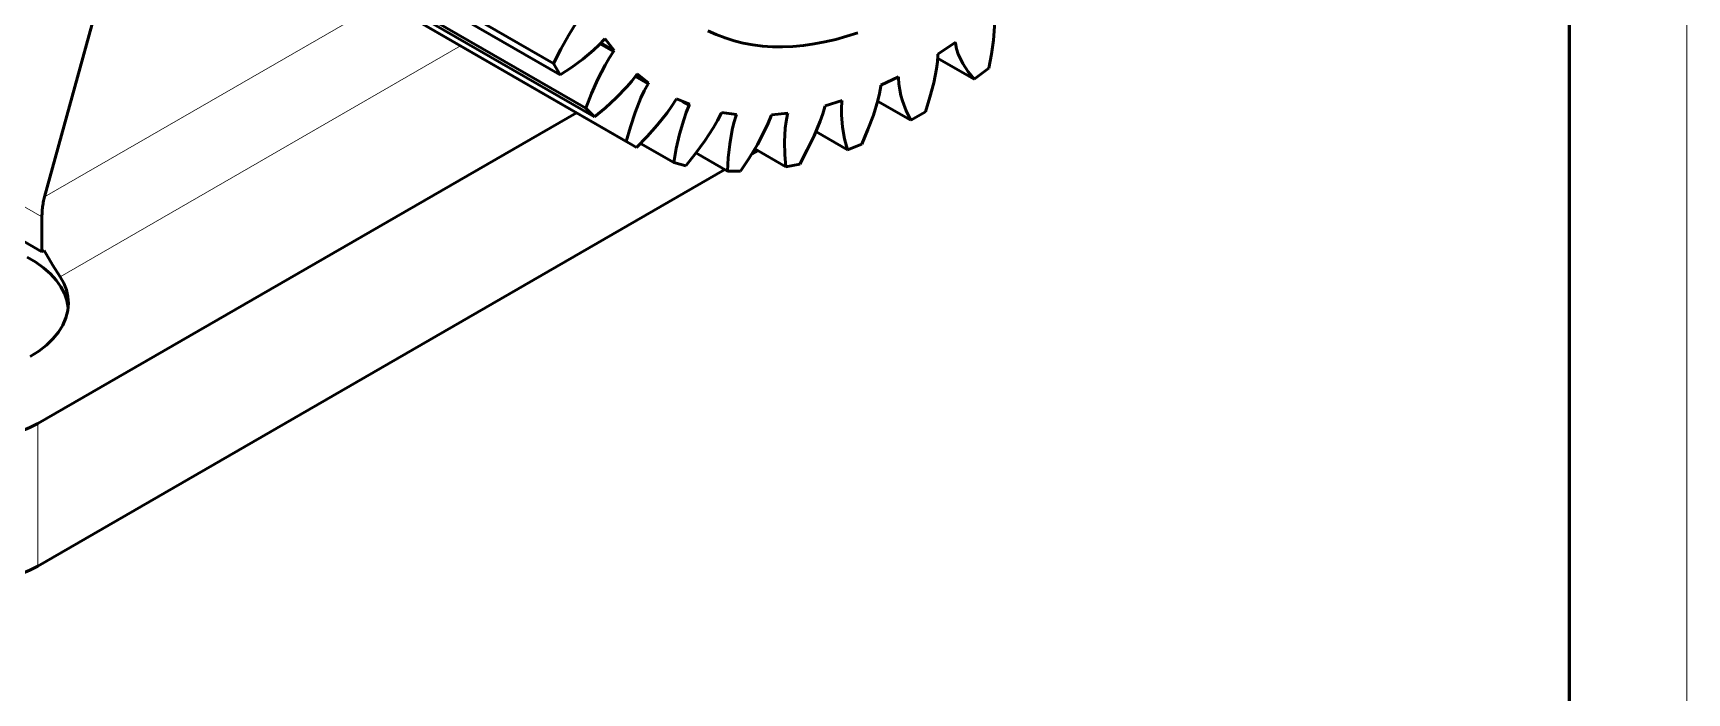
# Model space of a CAD drawing. Header units: millimetres. Extents: x 0 to 420, y 0 to 297.
# Drawn here: x 349.9 to 420, y 188.4 to 216.4 of the extents above; entities that cross this region are included whole.
import ezdxf

# ---------------------------------------------------------------- set-up
doc = ezdxf.new("R2010")
doc.units = ezdxf.units.MM
for name, color, linetype, lineweight in [('FRAME', 7, 'CONTINUOUS', 60), ('THIN', 7, 'CONTINUOUS', 18), ('VIS', 7, 'CONTINUOUS', 50)]:
    doc.layers.add(name, color=color, linetype=linetype, lineweight=lineweight)

msp = doc.modelspace()

# ---------------------------------------------------------------- linework, layer by layer
at = {"layer": 'FRAME'}
msp.add_lwpolyline([(20, 292), (415, 292), (415, 5), (20, 5)], close=True, dxfattribs=at)
at = {"layer": 'THIN'}
msp.add_lwpolyline([(0, 297), (420, 297), (420, 0), (0, 0)], close=True, dxfattribs=at)
for points in [[(323.836, 223.846), (350.243, 208.6)], [(350.356, 209.453), (364.956, 217.882)], [(351.019, 206.055), (367.996, 215.856)], [(350.066, 193.783), (350.066, 199.833)]]:
    msp.add_lwpolyline(points, dxfattribs=at)
at = {"layer": 'VIS'}
for points in [[(353.756, 221.837), (350.356, 209.453)], [(362.116, 220.786), (371.94, 215.115)], [(362.399, 220.309), (372.222, 214.637)], [(363.484, 218.891), (373.307, 213.219)], [(363.85, 218.521), (373.673, 212.849)], [(365.198, 217.476), (375.022, 211.804)], [(375.24, 211.674), (365.416, 217.345)], [(373.33, 217.411), (373.124, 217.151), (372.931, 216.878), (372.572, 216.306), (372.243, 215.716), (371.94, 215.115)], [(390.393, 214.912), (390.513, 215.515), (390.6, 216.108), (390.644, 216.683), (390.644, 216.959), (390.622, 217.221)], [(372.222, 214.637), (372.699, 214.945), (373.173, 215.291), (373.639, 215.682), (373.866, 215.898), (374.086, 216.134)], [(374.086, 216.134), (374.117, 216.172)], [(374.117, 216.172), (374.508, 215.662)], [(384.841, 216.42), (384.37, 216.266), (383.903, 216.135), (383.441, 216.027), (382.984, 215.941), (382.533, 215.878), (382.088, 215.837), (381.651, 215.82), (381.222, 215.825), (380.801, 215.854), (380.389, 215.905), (379.986, 215.979), (379.594, 216.076), (379.212, 216.195), (378.841, 216.337), (378.482, 216.501)], [(374.478, 215.622), (374.294, 215.339), (374.125, 215.046), (373.82, 214.446), (373.549, 213.835), (373.307, 213.219)], [(373.915, 215.947), (374.478, 215.622)], [(373.95, 215.984), (374.508, 215.662)], [(374.508, 215.662), (374.478, 215.622)], [(387.708, 213.061), (387.899, 213.677), (388.058, 214.289), (388.176, 214.892), (388.214, 215.186), (388.229, 215.47)], [(388.225, 215.34), (389.778, 214.444)], [(388.227, 215.511), (388.973, 216.009)], [(388.229, 215.47), (388.227, 215.511)], [(388.944, 215.989), (388.977, 215.97)], [(388.973, 216.009), (388.977, 215.97)], [(388.977, 215.97), (389.029, 215.731), (389.103, 215.511), (389.193, 215.307), (389.293, 215.114), (389.52, 214.76), (389.778, 214.444)], [(371.94, 215.115), (372.222, 214.637)], [(373.673, 212.849), (374.14, 213.237), (374.598, 213.658), (375.042, 214.119), (375.255, 214.366), (375.457, 214.631)], [(375.457, 214.631), (375.485, 214.673)], [(375.485, 214.673), (375.971, 214.297)], [(389.778, 214.444), (390.393, 214.912)], [(375.944, 214.253), (375.786, 213.955), (375.646, 213.651), (375.402, 213.035), (375.196, 212.419), (375.022, 211.804)], [(375.408, 214.563), (375.944, 214.253)], [(375.438, 214.604), (375.971, 214.297)], [(375.971, 214.297), (375.944, 214.253)], [(385.015, 211.694), (385.272, 212.308), (385.5, 212.924), (385.689, 213.54), (385.763, 213.845), (385.816, 214.145)], [(385.816, 214.145), (385.82, 214.188)], [(385.82, 214.188), (386.565, 214.551)], [(386.525, 214.53), (386.563, 214.508)], [(386.565, 214.551), (386.563, 214.508)], [(386.563, 214.508), (386.579, 214.242), (386.616, 213.991), (386.67, 213.753), (386.735, 213.525), (386.894, 213.097), (387.085, 212.701)], [(373.307, 213.219), (373.673, 212.849)], [(375.462, 211.55), (375.907, 212.008), (376.338, 212.495), (376.749, 213.014), (376.943, 213.287), (377.122, 213.573)], [(377.692, 213.34), (377.565, 213.033), (377.456, 212.725), (377.28, 212.11), (377.144, 211.503), (377.041, 210.904)], [(377.122, 213.573), (377.146, 213.618)], [(377.146, 213.618), (377.715, 213.385)], [(377.41, 213.503), (377.692, 213.34)], [(377.715, 213.385), (377.692, 213.34)], [(382.381, 210.846), (382.698, 211.442), (382.988, 212.047), (383.244, 212.661), (383.353, 212.969), (383.441, 213.277)], [(383.441, 213.277), (383.45, 213.322)], [(383.45, 213.322), (384.178, 213.541)], [(384.123, 213.523), (384.17, 213.496)], [(384.17, 213.496), (384.148, 213.208), (384.148, 212.932), (384.193, 212.409), (384.279, 211.916), (384.4, 211.452)], [(384.178, 213.541), (384.17, 213.496)], [(385.681, 213.512), (387.085, 212.701)], [(350.066, 199.833), (372.908, 213.02)], [(377.545, 210.773), (377.957, 211.29), (378.351, 211.83), (378.718, 212.395), (378.887, 212.687), (379.04, 212.988)], [(379.04, 212.988), (379.06, 213.034)], [(379.06, 213.034), (379.697, 212.951)], [(379.679, 212.904), (379.585, 212.596), (379.511, 212.291), (379.407, 211.692), (379.344, 211.109), (379.315, 210.542)], [(379.579, 212.962), (379.679, 212.904)], [(379.697, 212.951), (379.679, 212.904)], [(379.87, 210.536), (380.239, 211.099), (380.586, 211.679), (380.901, 212.276), (381.042, 212.58), (381.164, 212.888)], [(381.164, 212.888), (381.179, 212.934)], [(381.179, 212.934), (381.87, 213.003)], [(381.857, 212.957), (381.798, 212.655), (381.761, 212.361), (381.73, 211.793), (381.742, 211.248), (381.789, 210.726)], [(381.794, 212.993), (381.857, 212.957)], [(381.87, 213.003), (381.857, 212.957)], [(387.085, 212.701), (387.708, 213.061)], [(375.022, 211.804), (375.24, 211.674)], [(383.066, 212.222), (384.4, 211.452)], [(375.24, 211.674), (375.462, 211.55)], [(375.631, 211.719), (377.041, 210.904)], [(377.976, 211.315), (379.315, 210.542)], [(380.34, 211.262), (380.6, 211.412)], [(380.474, 211.485), (381.789, 210.726)], [(384.4, 211.452), (385.015, 211.694)], [(350.066, 193.783), (379.205, 210.606)], [(377.041, 210.904), (377.545, 210.773)], [(379.315, 210.542), (379.87, 210.536)], [(381.789, 210.726), (382.381, 210.846)], [(350.243, 208.6), (350.244, 208.663), (350.246, 208.725), (350.249, 208.788), (350.253, 208.85), (350.258, 208.912), (350.264, 208.974), (350.272, 209.035), (350.28, 209.096), (350.29, 209.157), (350.301, 209.217), (350.313, 209.277), (350.326, 209.336), (350.34, 209.395), (350.356, 209.453)], [(350.243, 207.119), (350.243, 207.227), (350.243, 207.335), (350.243, 207.443), (350.243, 207.551), (350.243, 207.659), (350.243, 207.767), (350.243, 207.875), (350.243, 207.982), (350.243, 208.088), (350.243, 208.193), (350.243, 208.297), (350.243, 208.399), (350.243, 208.5), (350.243, 208.6)], [(348.512, 208.119), (350.243, 207.119)], [(351.357, 204.748), (351.301, 205.05), (351.196, 205.347), (351.044, 205.637), (350.844, 205.917), (350.6, 206.185), (350.313, 206.439), (349.986, 206.676), (349.621, 206.894)], [(350.243, 207.119), (350.339, 207.174)], [(351.019, 206.055), (350.696, 206.562), (350.339, 207.174)], [(351.019, 206.055), (351.17, 205.783), (351.279, 205.505), (351.344, 205.222), (351.366, 204.937)], [(351.366, 204.937), (351.34, 204.623), (351.26, 204.312), (351.127, 204.006), (350.943, 203.71), (350.71, 203.425), (350.43, 203.155), (350.105, 202.902), (349.739, 202.669)], [(350.066, 199.833), (349.729, 199.657), (349.364, 199.5), (348.975, 199.366), (348.564, 199.253), (348.136, 199.165), (347.695, 199.101), (347.246, 199.063), (346.792, 199.05), (346.338, 199.063), (345.888, 199.101), (345.447, 199.165), (345.019, 199.253), (344.609, 199.366), (344.219, 199.5), (343.854, 199.657), (343.517, 199.833)], [(350.066, 193.783), (349.729, 193.607), (349.364, 193.451), (348.975, 193.316), (348.564, 193.204), (348.136, 193.115), (347.695, 193.051), (347.246, 193.013), (346.792, 193), (346.338, 193.013), (345.888, 193.051), (345.447, 193.115), (345.019, 193.204), (344.609, 193.316), (344.219, 193.451), (343.854, 193.607), (343.517, 193.783)]]:
    msp.add_lwpolyline(points, dxfattribs=at)

doc.saveas('drawing.dxf')
